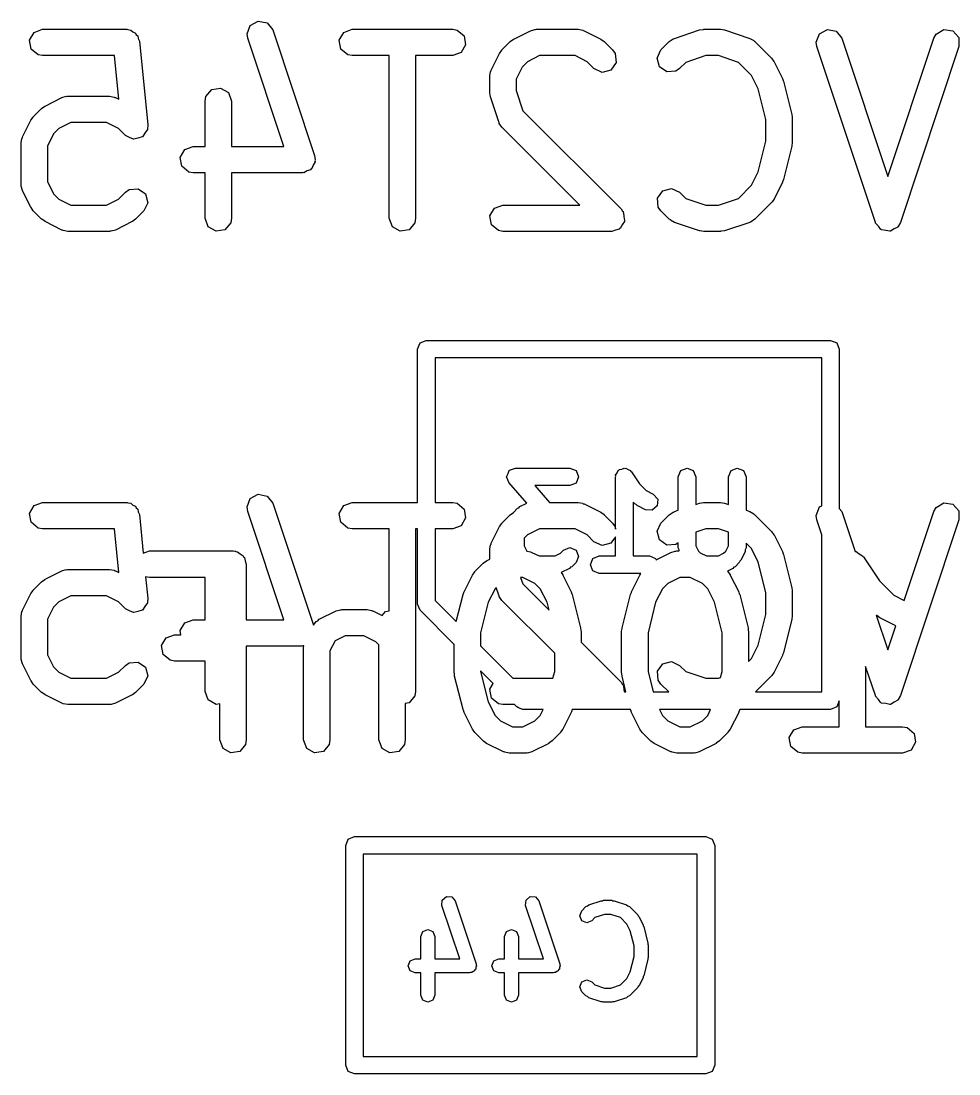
# Model space of a CAD drawing. Extents: x 0.18 to 3.03, y 0.18 to 2.17.
# Drawn here: x 0.2979 to 0.508, y 1.094 to 1.3299 of the extents above; entities that cross this region are included whole.
import ezdxf

# ---------------------------------------------------------------- set-up
doc = ezdxf.new("R2010")
doc.units = 0
doc.header["$MEASUREMENT"] = 0
doc.layers.add('BLACK', color=7, linetype='CONTINUOUS')

msp = doc.modelspace()

# ---------------------------------------------------------------- linework, layer by layer
at = {"layer": 'BLACK', "linetype": 'CONTINUOUS'}
for p, q in [((0.300868, 1.32732), (0.302766, 1.32801)), ((0.302766, 1.32801), (0.321514, 1.32801)), ((0.321514, 1.32801), (0.321668, 1.32799)), ((0.321668, 1.32799), (0.321735, 1.32801)), ((0.321735, 1.32801), (0.321846, 1.32796)), ((0.321846, 1.32796), (0.322524, 1.32784)), ((0.322524, 1.32784), (0.323004, 1.32743)), ((0.348559, 1.32702), (0.349301, 1.3289)), ((0.349301, 1.3289), (0.351077, 1.32986)), ((0.351077, 1.32986), (0.353056, 1.32945)), ((0.353056, 1.32945), (0.354311, 1.32787)), ((0.354311, 1.32787), (0.363685, 1.29975)), ((0.370235, 1.32732), (0.372133, 1.32801)), ((0.372133, 1.32801), (0.39463, 1.32801)), ((0.39463, 1.32801), (0.39564, 1.32784)), ((0.39564, 1.32784), (0.397187, 1.32654)), ((0.412057, 1.3277), (0.41304, 1.328)), ((0.41304, 1.328), (0.413212, 1.32795)), ((0.413212, 1.32795), (0.413378, 1.32801)), ((0.413378, 1.32801), (0.422751, 1.32801)), ((0.422751, 1.32801), (0.423761, 1.32784)), ((0.423761, 1.32784), (0.423897, 1.32772)), ((0.444315, 1.32599), (0.449939, 1.32786)), ((0.449939, 1.32786), (0.450812, 1.32799)), ((0.450812, 1.32799), (0.450873, 1.32801)), ((0.450873, 1.32801), (0.454622, 1.32801)), ((0.454622, 1.32801), (0.455492, 1.32786)), ((0.455492, 1.32786), (0.455556, 1.32786)), ((0.455556, 1.32786), (0.46118, 1.32599)), ((0.476785, 1.32702), (0.478561, 1.32798)), ((0.478561, 1.32798), (0.48054, 1.32758)), ((0.502928, 1.3269), (0.504649, 1.32796)), ((0.504649, 1.32796), (0.506647, 1.32766)), ((0.299858, 1.32557), (0.300868, 1.32732)), ((0.300209, 1.32359), (0.299858, 1.32557)), ((0.323004, 1.32743), (0.323576, 1.32718)), ((0.323576, 1.32718), (0.323755, 1.3268)), ((0.323755, 1.3268), (0.324071, 1.32654)), ((0.324071, 1.32654), (0.32418, 1.32592)), ((0.32418, 1.32592), (0.324452, 1.32536)), ((0.348709, 1.326), (0.348559, 1.32702)), ((0.356787, 1.30177), (0.348709, 1.326)), ((0.369225, 1.32557), (0.370235, 1.32732)), ((0.369576, 1.32359), (0.369225, 1.32557)), ((0.397187, 1.32654), (0.397538, 1.32455)), ((0.40754, 1.32528), (0.408263, 1.32578)), ((0.408263, 1.32578), (0.408308, 1.32583)), ((0.408308, 1.32583), (0.412057, 1.3277)), ((0.423897, 1.32772), (0.424072, 1.3277)), ((0.424072, 1.3277), (0.427821, 1.32583)), ((0.427821, 1.32583), (0.42853, 1.3253)), ((0.443161, 1.32528), (0.444001, 1.32586)), ((0.444001, 1.32586), (0.444177, 1.32588)), ((0.444177, 1.32588), (0.444315, 1.32599)), ((0.46118, 1.32599), (0.462082, 1.3255)), ((0.462082, 1.3255), (0.462175, 1.32535)), ((0.476043, 1.32514), (0.476785, 1.32702)), ((0.48054, 1.32758), (0.481796, 1.326)), ((0.481796, 1.326), (0.492118, 1.29503)), ((0.492118, 1.29503), (0.50244, 1.326)), ((0.50244, 1.326), (0.502928, 1.3269)), ((0.506647, 1.32766), (0.507987, 1.32615)), ((0.507987, 1.32615), (0.508042, 1.32413)), ((0.301756, 1.32229), (0.300209, 1.32359)), ((0.324452, 1.32536), (0.326327, 1.30661)), ((0.371123, 1.32229), (0.369576, 1.32359)), ((0.397538, 1.32455), (0.396528, 1.3228)), ((0.405112, 1.32263), (0.405638, 1.32334)), ((0.405638, 1.32334), (0.405665, 1.3234)), ((0.405665, 1.3234), (0.40754, 1.32528)), ((0.42853, 1.3253), (0.428589, 1.32528)), ((0.428589, 1.32528), (0.430464, 1.3234)), ((0.430464, 1.3234), (0.431052, 1.32256)), ((0.440432, 1.32157), (0.441286, 1.3234)), ((0.441286, 1.3234), (0.443161, 1.32528)), ((0.462175, 1.32535), (0.462335, 1.32528)), ((0.462335, 1.32528), (0.466084, 1.32153)), ((0.476193, 1.32413), (0.476043, 1.32514)), ((0.489316, 1.28476), (0.476193, 1.32413)), ((0.508042, 1.32413), (0.494919, 1.28476)), ((0.302766, 1.32211), (0.301756, 1.32229)), ((0.318842, 1.32211), (0.302766, 1.32211)), ((0.319819, 1.31234), (0.318842, 1.32211)), ((0.372133, 1.32211), (0.371123, 1.32229)), ((0.380429, 1.32211), (0.372133, 1.32211)), ((0.380429, 1.28569), (0.380429, 1.32211)), ((0.39463, 1.32211), (0.386334, 1.32211)), ((0.386334, 1.32211), (0.386334, 1.28569)), ((0.396528, 1.3228), (0.39463, 1.32211)), ((0.403237, 1.31888), (0.405112, 1.32263)), ((0.411377, 1.32076), (0.41018, 1.31956)), ((0.414075, 1.32211), (0.411377, 1.32076)), ((0.422054, 1.32211), (0.414075, 1.32211)), ((0.424752, 1.32076), (0.422054, 1.32211)), ((0.426288, 1.31922), (0.424752, 1.32076)), ((0.431052, 1.32256), (0.431228, 1.32055)), ((0.440955, 1.31962), (0.440432, 1.32157)), ((0.451352, 1.32211), (0.446844, 1.32061)), ((0.454143, 1.32211), (0.451352, 1.32211)), ((0.458652, 1.32061), (0.454143, 1.32211)), ((0.466084, 1.32153), (0.466591, 1.3208)), ((0.466591, 1.3208), (0.466637, 1.32076)), ((0.466637, 1.32076), (0.468512, 1.31701)), ((0.402926, 1.31756), (0.403104, 1.31857)), ((0.403104, 1.31857), (0.403217, 1.31871)), ((0.403217, 1.31871), (0.403237, 1.31888)), ((0.41018, 1.31956), (0.408831, 1.31687)), ((0.428118, 1.31837), (0.426288, 1.31922)), ((0.430069, 1.31889), (0.428118, 1.31837)), ((0.431228, 1.32055), (0.430069, 1.31889)), ((0.44261, 1.31846), (0.440955, 1.31962)), ((0.444622, 1.31864), (0.44261, 1.31846)), ((0.445462, 1.31922), (0.444622, 1.31864)), ((0.446844, 1.32061), (0.445462, 1.31922)), ((0.461569, 1.31769), (0.458652, 1.32061)), ((0.402926, 1.31381), (0.402926, 1.31756)), ((0.408831, 1.31687), (0.408831, 1.31429)), ((0.463085, 1.31466), (0.461569, 1.31769)), ((0.468512, 1.31701), (0.468657, 1.31652)), ((0.468657, 1.31652), (0.468736, 1.3164)), ((0.468736, 1.3164), (0.47061, 1.30891)), ((0.339362, 1.31295), (0.34066, 1.3145)), ((0.34066, 1.3145), (0.342649, 1.31485)), ((0.342649, 1.31485), (0.344398, 1.31384)), ((0.344398, 1.31384), (0.345089, 1.31194)), ((0.402948, 1.31375), (0.402926, 1.31381)), ((0.403077, 1.31288), (0.402948, 1.31375)), ((0.408831, 1.31429), (0.410334, 1.30978)), ((0.464793, 1.30783), (0.463085, 1.31466)), ((0.303321, 1.31083), (0.30707, 1.31271)), ((0.30707, 1.31271), (0.308053, 1.313)), ((0.308053, 1.313), (0.308225, 1.31296)), ((0.308225, 1.31296), (0.308391, 1.31302)), ((0.308391, 1.31302), (0.317764, 1.31302)), ((0.317764, 1.31302), (0.318774, 1.31284)), ((0.318774, 1.31284), (0.31891, 1.31273)), ((0.31891, 1.31273), (0.319085, 1.31271)), ((0.319085, 1.31271), (0.319819, 1.31234)), ((0.339184, 1.31194), (0.339362, 1.31295)), ((0.339184, 1.30177), (0.339184, 1.31194)), ((0.345089, 1.31194), (0.345089, 1.30177)), ((0.404952, 1.30726), (0.403077, 1.31288)), ((0.300678, 1.3084), (0.302553, 1.31028)), ((0.302553, 1.31028), (0.303276, 1.31078)), ((0.303276, 1.31078), (0.303321, 1.31083)), ((0.410334, 1.30978), (0.432338, 1.28778)), ((0.298251, 1.30389), (0.300125, 1.30764)), ((0.300125, 1.30764), (0.300651, 1.30834)), ((0.300651, 1.30834), (0.300678, 1.3084)), ((0.309088, 1.30711), (0.30639, 1.30576)), ((0.317067, 1.30711), (0.309088, 1.30711)), ((0.319765, 1.30576), (0.317067, 1.30711)), ((0.326327, 1.30661), (0.32625, 1.30559)), ((0.405062, 1.30712), (0.404952, 1.30726)), ((0.405077, 1.30694), (0.405062, 1.30712)), ((0.405665, 1.3061), (0.405077, 1.30694)), ((0.464793, 1.30293), (0.464793, 1.30783)), ((0.47061, 1.30891), (0.470652, 1.30832)), ((0.470652, 1.30832), (0.470699, 1.30819)), ((0.470699, 1.30819), (0.470699, 1.30257)), ((0.305193, 1.30457), (0.303844, 1.30187)), ((0.30639, 1.30576), (0.305193, 1.30457)), ((0.321301, 1.30423), (0.319765, 1.30576)), ((0.321318, 1.30422), (0.321301, 1.30423)), ((0.321327, 1.3042), (0.321318, 1.30422)), ((0.322233, 1.30379), (0.321327, 1.3042)), ((0.325673, 1.30474), (0.325112, 1.30392)), ((0.326241, 1.30555), (0.325673, 1.30474)), ((0.32625, 1.30559), (0.326239, 1.30557)), ((0.326239, 1.30557), (0.326241, 1.30555)), ((0.423122, 1.28864), (0.405665, 1.3061)), ((0.297939, 1.30257), (0.298117, 1.30357)), ((0.297939, 1.29319), (0.297939, 1.30257)), ((0.298117, 1.30357), (0.29823, 1.30371)), ((0.29823, 1.30371), (0.298251, 1.30389)), ((0.303844, 1.30187), (0.303844, 1.29389)), ((0.323131, 1.30337), (0.322233, 1.30379)), ((0.32315, 1.30338), (0.323131, 1.30337)), ((0.323168, 1.30337), (0.32315, 1.30338)), ((0.324123, 1.30364), (0.323168, 1.30337)), ((0.325082, 1.3039), (0.324123, 1.30364)), ((0.325094, 1.30391), (0.325082, 1.3039)), ((0.325112, 1.30392), (0.325094, 1.30391)), ((0.463085, 1.2961), (0.464793, 1.30293)), ((0.47061, 1.30185), (0.468736, 1.29435)), ((0.470699, 1.30257), (0.470596, 1.30198)), ((0.470596, 1.30198), (0.47061, 1.30185)), ((0.333604, 1.29933), (0.334614, 1.30108)), ((0.334614, 1.30108), (0.336512, 1.30177)), ((0.336512, 1.30177), (0.339184, 1.30177)), ((0.345089, 1.30177), (0.356787, 1.30177)), ((0.363685, 1.29975), (0.363836, 1.29873)), ((0.333955, 1.29734), (0.333604, 1.29933)), ((0.335502, 1.29604), (0.333955, 1.29734)), ((0.363389, 1.29761), (0.363093, 1.29686)), ((0.363792, 1.2983), (0.363389, 1.29761)), ((0.363836, 1.29873), (0.363753, 1.29853)), ((0.363753, 1.29853), (0.363792, 1.2983)), ((0.336512, 1.29586), (0.335502, 1.29604)), ((0.339184, 1.29586), (0.336512, 1.29586)), ((0.339184, 1.28569), (0.339184, 1.29586)), ((0.360884, 1.29586), (0.345089, 1.29586)), ((0.345089, 1.29586), (0.345089, 1.28569)), ((0.361096, 1.29594), (0.360884, 1.29586)), ((0.361317, 1.29589), (0.361096, 1.29594)), ((0.362025, 1.29628), (0.361317, 1.29589)), ((0.362782, 1.29655), (0.362025, 1.29628)), ((0.362895, 1.29675), (0.362782, 1.29655)), ((0.363093, 1.29686), (0.362895, 1.29675)), ((0.461569, 1.29307), (0.463085, 1.2961)), ((0.297999, 1.29303), (0.297939, 1.29319)), ((0.297958, 1.29285), (0.297999, 1.29303)), ((0.298251, 1.29187), (0.297958, 1.29285)), ((0.303844, 1.29389), (0.305193, 1.29119)), ((0.458652, 1.29015), (0.461569, 1.29307)), ((0.468512, 1.29375), (0.466637, 1.29)), ((0.468528, 1.29388), (0.468512, 1.29375)), ((0.468736, 1.29435), (0.468528, 1.29388)), ((0.300125, 1.28812), (0.298251, 1.29187)), ((0.305193, 1.29119), (0.30639, 1.28999)), ((0.319765, 1.28999), (0.321301, 1.29153)), ((0.321301, 1.29153), (0.322141, 1.29212)), ((0.322141, 1.29212), (0.324153, 1.29229)), ((0.324153, 1.29229), (0.325808, 1.29114)), ((0.325808, 1.29114), (0.32633, 1.28918)), ((0.440522, 1.29021), (0.44168, 1.29186)), ((0.440698, 1.28819), (0.440522, 1.29021)), ((0.44168, 1.29186), (0.443631, 1.29238)), ((0.443631, 1.29238), (0.445462, 1.29153)), ((0.445462, 1.29153), (0.446844, 1.29015)), ((0.446844, 1.29015), (0.451352, 1.28864)), ((0.454143, 1.28864), (0.458652, 1.29015)), ((0.300172, 1.28808), (0.300125, 1.28812)), ((0.300678, 1.28735), (0.300172, 1.28808)), ((0.30639, 1.28999), (0.309088, 1.28864)), ((0.309088, 1.28864), (0.317067, 1.28864)), ((0.317067, 1.28864), (0.319765, 1.28999)), ((0.32633, 1.28918), (0.325477, 1.28735)), ((0.402971, 1.2862), (0.403981, 1.28795)), ((0.403981, 1.28795), (0.405879, 1.28864)), ((0.405879, 1.28864), (0.423122, 1.28864)), ((0.432338, 1.28778), (0.432708, 1.28725)), ((0.441286, 1.28735), (0.440698, 1.28819)), ((0.451352, 1.28864), (0.454143, 1.28864)), ((0.466084, 1.28923), (0.462335, 1.28548)), ((0.466111, 1.28929), (0.466084, 1.28923)), ((0.466637, 1.29), (0.466111, 1.28929)), ((0.302553, 1.28548), (0.300678, 1.28735)), ((0.302611, 1.28545), (0.302553, 1.28548)), ((0.303321, 1.28493), (0.302611, 1.28545)), ((0.323602, 1.28548), (0.322879, 1.28497)), ((0.325477, 1.28735), (0.323602, 1.28548)), ((0.339875, 1.28379), (0.339184, 1.28569)), ((0.345089, 1.28569), (0.344911, 1.28468)), ((0.381119, 1.28379), (0.380429, 1.28569)), ((0.386334, 1.28569), (0.386156, 1.28468)), ((0.403321, 1.28422), (0.402971, 1.2862)), ((0.432708, 1.28725), (0.432808, 1.28717)), ((0.432808, 1.28717), (0.432821, 1.28709)), ((0.432821, 1.28709), (0.432927, 1.28694)), ((0.432927, 1.28694), (0.433004, 1.28605)), ((0.433004, 1.28605), (0.433158, 1.28518)), ((0.443161, 1.28548), (0.441286, 1.28735)), ((0.443321, 1.2854), (0.443161, 1.28548)), ((0.443413, 1.28525), (0.443321, 1.2854)), ((0.462335, 1.28548), (0.461495, 1.28489)), ((0.30707, 1.28305), (0.303321, 1.28493)), ((0.307245, 1.28303), (0.30707, 1.28305)), ((0.307381, 1.28292), (0.307245, 1.28303)), ((0.319085, 1.28305), (0.318102, 1.28276)), ((0.322835, 1.28493), (0.319085, 1.28305)), ((0.322879, 1.28497), (0.322835, 1.28493)), ((0.341624, 1.28278), (0.339875, 1.28379)), ((0.343613, 1.28313), (0.341624, 1.28278)), ((0.344911, 1.28468), (0.343613, 1.28313)), ((0.382869, 1.28278), (0.381119, 1.28379)), ((0.384858, 1.28313), (0.382869, 1.28278)), ((0.386156, 1.28468), (0.384858, 1.28313)), ((0.404869, 1.28292), (0.403321, 1.28422)), ((0.431086, 1.28304), (0.43025, 1.28274)), ((0.431944, 1.28327), (0.431086, 1.28304)), ((0.432022, 1.28338), (0.431944, 1.28327)), ((0.432148, 1.28343), (0.432022, 1.28338)), ((0.432593, 1.2842), (0.432148, 1.28343)), ((0.433103, 1.28493), (0.432593, 1.2842)), ((0.433158, 1.28518), (0.433091, 1.28506)), ((0.433091, 1.28506), (0.433103, 1.28493)), ((0.444315, 1.28477), (0.443413, 1.28525)), ((0.449939, 1.28289), (0.444315, 1.28477)), ((0.46118, 1.28477), (0.455556, 1.28289)), ((0.461319, 1.28488), (0.46118, 1.28477)), ((0.461495, 1.28489), (0.461319, 1.28488)), ((0.489369, 1.28469), (0.489316, 1.28476)), ((0.489372, 1.28461), (0.489369, 1.28469)), ((0.489992, 1.28391), (0.489372, 1.28461)), ((0.490572, 1.28318), (0.489992, 1.28391)), ((0.490655, 1.28316), (0.490572, 1.28318)), ((0.490712, 1.2831), (0.490655, 1.28316)), ((0.491636, 1.28296), (0.490712, 1.2831)), ((0.493505, 1.28329), (0.49271, 1.2828)), ((0.494327, 1.28373), (0.493505, 1.28329)), ((0.494358, 1.28381), (0.494327, 1.28373)), ((0.494431, 1.28386), (0.494358, 1.28381)), ((0.494919, 1.28476), (0.494431, 1.28386)), ((0.308391, 1.28274), (0.307381, 1.28292)), ((0.317764, 1.28274), (0.308391, 1.28274)), ((0.31793, 1.2828), (0.317764, 1.28274)), ((0.318102, 1.28276), (0.31793, 1.2828)), ((0.405879, 1.28274), (0.404869, 1.28292)), ((0.43025, 1.28274), (0.405879, 1.28274)), ((0.450003, 1.28289), (0.449939, 1.28289)), ((0.450873, 1.28274), (0.450003, 1.28289)), ((0.454622, 1.28274), (0.450873, 1.28274)), ((0.454683, 1.28276), (0.454622, 1.28274)), ((0.455556, 1.28289), (0.454683, 1.28276)), ((0.492551, 1.28277), (0.491636, 1.28296)), ((0.492626, 1.28281), (0.492551, 1.28277)), ((0.49271, 1.2828), (0.492626, 1.28281)), ((0.386756, 1.25635), (0.387332, 1.25775)), ((0.387332, 1.25775), (0.388724, 1.25832)), ((0.388724, 1.25832), (0.479276, 1.25832)), ((0.479276, 1.25832), (0.480668, 1.25775)), ((0.480668, 1.25775), (0.481244, 1.25635)), ((0.386756, 1.22202), (0.386756, 1.25635)), ((0.481244, 1.25635), (0.481244, 1.22069)), ((0.390693, 1.25439), (0.390693, 1.22202)), ((0.477307, 1.25439), (0.390693, 1.25439)), ((0.477307, 1.2213), (0.477307, 1.25439)), ((0.407034, 1.22852), (0.407299, 1.22916)), ((0.407299, 1.22916), (0.407363, 1.22919)), ((0.407363, 1.22919), (0.407394, 1.22925)), ((0.407394, 1.22925), (0.408051, 1.22947)), ((0.408051, 1.22947), (0.408691, 1.22974)), ((0.408691, 1.22974), (0.420877, 1.22974)), ((0.420877, 1.22974), (0.422269, 1.22916)), ((0.422269, 1.22916), (0.422845, 1.22777)), ((0.431451, 1.22863), (0.431671, 1.22916)), ((0.431671, 1.22916), (0.431858, 1.22924)), ((0.431858, 1.22924), (0.431971, 1.22941)), ((0.431971, 1.22941), (0.432533, 1.22952)), ((0.432533, 1.22952), (0.433063, 1.22974)), ((0.433063, 1.22974), (0.43325, 1.22966)), ((0.43325, 1.22966), (0.433449, 1.2297)), ((0.433449, 1.2297), (0.433925, 1.22938)), ((0.433925, 1.22938), (0.434454, 1.22916)), ((0.434454, 1.22916), (0.434532, 1.22897)), ((0.434532, 1.22897), (0.4347, 1.22886)), ((0.4347, 1.22886), (0.436467, 1.22621)), ((0.445155, 1.22777), (0.445731, 1.22916)), ((0.445731, 1.22916), (0.447123, 1.22974)), ((0.447123, 1.22974), (0.448515, 1.22916)), ((0.448515, 1.22916), (0.449092, 1.22777)), ((0.456403, 1.22777), (0.45698, 1.22916)), ((0.45698, 1.22916), (0.458372, 1.22974)), ((0.458372, 1.22974), (0.459764, 1.22916)), ((0.459764, 1.22916), (0.46034, 1.22777)), ((0.406722, 1.22777), (0.406749, 1.22783)), ((0.406987, 1.22713), (0.406722, 1.22777)), ((0.406726, 1.2279), (0.407034, 1.22852)), ((0.406749, 1.22783), (0.406726, 1.2279)), ((0.407209, 1.22647), (0.406987, 1.22713)), ((0.411237, 1.22187), (0.407209, 1.22647)), ((0.422269, 1.22638), (0.420877, 1.2258)), ((0.422845, 1.22777), (0.422269, 1.22638)), ((0.431094, 1.22777), (0.431172, 1.22795)), ((0.431094, 1.21608), (0.431094, 1.22777)), ((0.431132, 1.22815), (0.431451, 1.22863)), ((0.431172, 1.22795), (0.431132, 1.22815)), ((0.445155, 1.22027), (0.445155, 1.22777)), ((0.449092, 1.22777), (0.449092, 1.22158)), ((0.456403, 1.22158), (0.456403, 1.22777)), ((0.46034, 1.22777), (0.46034, 1.22027)), ((0.420877, 1.2258), (0.413029, 1.2258)), ((0.413029, 1.2258), (0.41634, 1.22202)), ((0.436467, 1.22621), (0.437978, 1.2247)), ((0.437978, 1.2247), (0.439567, 1.2239)), ((0.300868, 1.22132), (0.302766, 1.22202)), ((0.302766, 1.22202), (0.321514, 1.22202)), ((0.321514, 1.22202), (0.321668, 1.22199)), ((0.321668, 1.22199), (0.321735, 1.22201)), ((0.321735, 1.22201), (0.321846, 1.22196)), ((0.321846, 1.22196), (0.322524, 1.22184)), ((0.322524, 1.22184), (0.323004, 1.22143)), ((0.348559, 1.22102), (0.349301, 1.2229)), ((0.349301, 1.2229), (0.351077, 1.22386)), ((0.351077, 1.22386), (0.353056, 1.22345)), ((0.353056, 1.22345), (0.354311, 1.22187)), ((0.354311, 1.22187), (0.363427, 1.19453)), ((0.370235, 1.22132), (0.372133, 1.22202)), ((0.372133, 1.22202), (0.386756, 1.22202)), ((0.390693, 1.22202), (0.39463, 1.22202)), ((0.39463, 1.22202), (0.39564, 1.22184)), ((0.39564, 1.22184), (0.397187, 1.22054)), ((0.409685, 1.22109), (0.411237, 1.22187)), ((0.41634, 1.22202), (0.422751, 1.22202)), ((0.422751, 1.22202), (0.423761, 1.22184)), ((0.423761, 1.22184), (0.423897, 1.22172)), ((0.423897, 1.22172), (0.424072, 1.2217)), ((0.424072, 1.2217), (0.427821, 1.21983)), ((0.43542, 1.22169), (0.435031, 1.22208)), ((0.435031, 1.22208), (0.435031, 1.21005)), ((0.435719, 1.22156), (0.43542, 1.22169)), ((0.439567, 1.2239), (0.440554, 1.22277)), ((0.440554, 1.22277), (0.440448, 1.22126)), ((0.449092, 1.22158), (0.449939, 1.22186)), ((0.449939, 1.22186), (0.450812, 1.22199)), ((0.450812, 1.22199), (0.450873, 1.22202)), ((0.450873, 1.22202), (0.454622, 1.22202)), ((0.454622, 1.22202), (0.455492, 1.22186)), ((0.455492, 1.22186), (0.455556, 1.22186)), ((0.455556, 1.22186), (0.456403, 1.22158)), ((0.502928, 1.2209), (0.504649, 1.22196)), ((0.504649, 1.22196), (0.506647, 1.22166)), ((0.506647, 1.22166), (0.507987, 1.22015)), ((0.299858, 1.21958), (0.300868, 1.22132)), ((0.300209, 1.21759), (0.299858, 1.21958)), ((0.323004, 1.22143), (0.323576, 1.22118)), ((0.323576, 1.22118), (0.323755, 1.2208)), ((0.323755, 1.2208), (0.324071, 1.22054)), ((0.324071, 1.22054), (0.32418, 1.21992)), ((0.32418, 1.21992), (0.324452, 1.21936)), ((0.324452, 1.21936), (0.325322, 1.21066)), ((0.348709, 1.22), (0.348559, 1.22102)), ((0.356787, 1.19577), (0.348709, 1.22)), ((0.369225, 1.21958), (0.370235, 1.22132)), ((0.369576, 1.21759), (0.369225, 1.21958)), ((0.397187, 1.22054), (0.397538, 1.21855)), ((0.40754, 1.21928), (0.408223, 1.21975)), ((0.408223, 1.21975), (0.408236, 1.21979)), ((0.408236, 1.21979), (0.409173, 1.22072)), ((0.409173, 1.22072), (0.409473, 1.22085)), ((0.409473, 1.22085), (0.409685, 1.22109)), ((0.427821, 1.21983), (0.42853, 1.2193)), ((0.42853, 1.2193), (0.428589, 1.21928)), ((0.435932, 1.22132), (0.435719, 1.22156)), ((0.437806, 1.22038), (0.435932, 1.22132)), ((0.439309, 1.22028), (0.437806, 1.22038)), ((0.440448, 1.22126), (0.439309, 1.22028)), ((0.443161, 1.21928), (0.444001, 1.21986)), ((0.444001, 1.21986), (0.444177, 1.21988)), ((0.444177, 1.21988), (0.444315, 1.21999)), ((0.444315, 1.21999), (0.445155, 1.22027)), ((0.46034, 1.22027), (0.46118, 1.21999)), ((0.46118, 1.21999), (0.462082, 1.2195)), ((0.462082, 1.2195), (0.462175, 1.21935)), ((0.462175, 1.21935), (0.462335, 1.21928)), ((0.476043, 1.21914), (0.476785, 1.22102)), ((0.476785, 1.22102), (0.477307, 1.2213)), ((0.481244, 1.22069), (0.481796, 1.22)), ((0.481796, 1.22), (0.484773, 1.21106)), ((0.495798, 1.20007), (0.50244, 1.22)), ((0.50244, 1.22), (0.502928, 1.2209)), ((0.507987, 1.22015), (0.508042, 1.21813)), ((0.301756, 1.21629), (0.300209, 1.21759)), ((0.371123, 1.21629), (0.369576, 1.21759)), ((0.397538, 1.21855), (0.396528, 1.2168)), ((0.405112, 1.21663), (0.405638, 1.21734)), ((0.405638, 1.21734), (0.405665, 1.2174)), ((0.405665, 1.2174), (0.40754, 1.21928)), ((0.428589, 1.21928), (0.430464, 1.2174)), ((0.430464, 1.2174), (0.431052, 1.21656)), ((0.440432, 1.21557), (0.441286, 1.2174)), ((0.441286, 1.2174), (0.443161, 1.21928)), ((0.462335, 1.21928), (0.466084, 1.21553)), ((0.476193, 1.21813), (0.476043, 1.21914)), ((0.477307, 1.21479), (0.476193, 1.21813)), ((0.508042, 1.21813), (0.494919, 1.17876)), ((0.302766, 1.21611), (0.301756, 1.21629)), ((0.318842, 1.21611), (0.302766, 1.21611)), ((0.319819, 1.20634), (0.318842, 1.21611)), ((0.372133, 1.21611), (0.371123, 1.21629)), ((0.380429, 1.21611), (0.372133, 1.21611)), ((0.380429, 1.19779), (0.380429, 1.21611)), ((0.386756, 1.21611), (0.386334, 1.21611)), ((0.386334, 1.21611), (0.386334, 1.17969)), ((0.386756, 1.19927), (0.386756, 1.21611)), ((0.39463, 1.21611), (0.390693, 1.21611)), ((0.390693, 1.21611), (0.390693, 1.20008)), ((0.396528, 1.2168), (0.39463, 1.21611)), ((0.403237, 1.21288), (0.405112, 1.21663)), ((0.411377, 1.21476), (0.410659, 1.21404)), ((0.414075, 1.21611), (0.411377, 1.21476)), ((0.422054, 1.21611), (0.414075, 1.21611)), ((0.424752, 1.21476), (0.422054, 1.21611)), ((0.426288, 1.21322), (0.424752, 1.21476)), ((0.431052, 1.21656), (0.431094, 1.21608)), ((0.440955, 1.21362), (0.440432, 1.21557)), ((0.451352, 1.21611), (0.449092, 1.21536)), ((0.449092, 1.21536), (0.449092, 1.2123)), ((0.454143, 1.21611), (0.451352, 1.21611)), ((0.456403, 1.21536), (0.454143, 1.21611)), ((0.456403, 1.2123), (0.456403, 1.21536)), ((0.466084, 1.21553), (0.466591, 1.2148)), ((0.466591, 1.2148), (0.466637, 1.21476)), ((0.466637, 1.21476), (0.468512, 1.21101)), ((0.477307, 1.17958), (0.477307, 1.21479)), ((0.402926, 1.21156), (0.403104, 1.21257)), ((0.403104, 1.21257), (0.403217, 1.21271)), ((0.403217, 1.21271), (0.403237, 1.21288)), ((0.410659, 1.21404), (0.410659, 1.2123)), ((0.410659, 1.2123), (0.411245, 1.21112)), ((0.428118, 1.21237), (0.426288, 1.21322)), ((0.430069, 1.21289), (0.428118, 1.21237)), ((0.431094, 1.21436), (0.430069, 1.21289)), ((0.431094, 1.21005), (0.431094, 1.21436)), ((0.44261, 1.21246), (0.440955, 1.21362)), ((0.444622, 1.21264), (0.44261, 1.21246)), ((0.445155, 1.21301), (0.444622, 1.21264)), ((0.445155, 1.21183), (0.445155, 1.21301)), ((0.449092, 1.2123), (0.449679, 1.21112)), ((0.455817, 1.21112), (0.456403, 1.2123)), ((0.461569, 1.21169), (0.46034, 1.21292)), ((0.46034, 1.21292), (0.46034, 1.21183)), ((0.325322, 1.21066), (0.326698, 1.21116)), ((0.326698, 1.21116), (0.345446, 1.21116)), ((0.345446, 1.21116), (0.345829, 1.21109)), ((0.345829, 1.21109), (0.345959, 1.21111)), ((0.345959, 1.21111), (0.346072, 1.21105)), ((0.346072, 1.21105), (0.346456, 1.21098)), ((0.346456, 1.21098), (0.347043, 1.21049)), ((0.347043, 1.21049), (0.347708, 1.2101)), ((0.347708, 1.2101), (0.347799, 1.20985)), ((0.402926, 1.20931), (0.402926, 1.21156)), ((0.411245, 1.21112), (0.412073, 1.21098)), ((0.412073, 1.21098), (0.412208, 1.21087)), ((0.412208, 1.21087), (0.412383, 1.21084)), ((0.412383, 1.21084), (0.413971, 1.21005)), ((0.413971, 1.21005), (0.4176, 1.21005)), ((0.4176, 1.21005), (0.418773, 1.21064)), ((0.418773, 1.21064), (0.419485, 1.21135)), ((0.419485, 1.21135), (0.420877, 1.21193)), ((0.420877, 1.21193), (0.422269, 1.21135)), ((0.422269, 1.21135), (0.422845, 1.20996)), ((0.422845, 1.20996), (0.422269, 1.20857)), ((0.426046, 1.20947), (0.427438, 1.21005)), ((0.427438, 1.21005), (0.431094, 1.21005)), ((0.435031, 1.21005), (0.438687, 1.21005)), ((0.438687, 1.21005), (0.440079, 1.20947)), ((0.440193, 1.2092), (0.443488, 1.21084)), ((0.443488, 1.21084), (0.444471, 1.21114)), ((0.444471, 1.21114), (0.444642, 1.2111)), ((0.444642, 1.2111), (0.444808, 1.21116)), ((0.444808, 1.21116), (0.445348, 1.21116)), ((0.44533, 1.21141), (0.445155, 1.21183)), ((0.445348, 1.21116), (0.44533, 1.21141)), ((0.449679, 1.21112), (0.450035, 1.21077)), ((0.450035, 1.21077), (0.451467, 1.21005)), ((0.451467, 1.21005), (0.454158, 1.21005)), ((0.454158, 1.21005), (0.455331, 1.21064)), ((0.455331, 1.21064), (0.455817, 1.21112)), ((0.460133, 1.21095), (0.459195, 1.20908)), ((0.460165, 1.21141), (0.460133, 1.21095)), ((0.46034, 1.21183), (0.460165, 1.21141)), ((0.463085, 1.20866), (0.461569, 1.21169)), ((0.468512, 1.21101), (0.468657, 1.21052)), ((0.468657, 1.21052), (0.468736, 1.2104)), ((0.468736, 1.2104), (0.47061, 1.20291)), ((0.484773, 1.21106), (0.484838, 1.21103)), ((0.484838, 1.21103), (0.485008, 1.21104)), ((0.485008, 1.21104), (0.485698, 1.21053)), ((0.485698, 1.21053), (0.48644, 1.2101)), ((0.48644, 1.2101), (0.486498, 1.20994)), ((0.486498, 1.20994), (0.486635, 1.20984)), ((0.347799, 1.20985), (0.348003, 1.20968)), ((0.348003, 1.20968), (0.348136, 1.20892)), ((0.348136, 1.20892), (0.348399, 1.2082)), ((0.348399, 1.2082), (0.348399, 1.19577)), ((0.399601, 1.20654), (0.401476, 1.20842)), ((0.401476, 1.20842), (0.402199, 1.20892)), ((0.402199, 1.20892), (0.402243, 1.20897)), ((0.402243, 1.20897), (0.402926, 1.20931)), ((0.421331, 1.20763), (0.421032, 1.2075)), ((0.422269, 1.20857), (0.421331, 1.20763)), ((0.42547, 1.20808), (0.426046, 1.20947)), ((0.426046, 1.20669), (0.42547, 1.20808)), ((0.440079, 1.20947), (0.440193, 1.2092)), ((0.457889, 1.20763), (0.45759, 1.2075)), ((0.458826, 1.20857), (0.457889, 1.20763)), ((0.45895, 1.20886), (0.458826, 1.20857)), ((0.459195, 1.20908), (0.45895, 1.20886)), ((0.464793, 1.20183), (0.463085, 1.20866)), ((0.486635, 1.20984), (0.490223, 1.20446)), ((0.303321, 1.20483), (0.30707, 1.20671)), ((0.30707, 1.20671), (0.308053, 1.207)), ((0.308053, 1.207), (0.308225, 1.20696)), ((0.308225, 1.20696), (0.308391, 1.20702)), ((0.308391, 1.20702), (0.317764, 1.20702)), ((0.317764, 1.20702), (0.318774, 1.20684)), ((0.318774, 1.20684), (0.31891, 1.20673)), ((0.31891, 1.20673), (0.319085, 1.20671)), ((0.319085, 1.20671), (0.319819, 1.20634)), ((0.326698, 1.20525), (0.325848, 1.2054)), ((0.325848, 1.2054), (0.326327, 1.20061)), ((0.339184, 1.20525), (0.326698, 1.20525)), ((0.339184, 1.19577), (0.339184, 1.20525)), ((0.397173, 1.20203), (0.399048, 1.20577)), ((0.399048, 1.20577), (0.399574, 1.20648)), ((0.399574, 1.20648), (0.399601, 1.20654)), ((0.410366, 1.20525), (0.409845, 1.20525)), ((0.409845, 1.20525), (0.410334, 1.20378)), ((0.413063, 1.2039), (0.410366, 1.20525)), ((0.418945, 1.20632), (0.41893, 1.20632)), ((0.41893, 1.20632), (0.419281, 1.20582)), ((0.42082, 1.20726), (0.418945, 1.20632)), ((0.419281, 1.20582), (0.419328, 1.20577)), ((0.419328, 1.20577), (0.421203, 1.20203)), ((0.421032, 1.2075), (0.42082, 1.20726)), ((0.427438, 1.20611), (0.426046, 1.20669)), ((0.433063, 1.20611), (0.427438, 1.20611)), ((0.436794, 1.20611), (0.433063, 1.20611)), ((0.434668, 1.20203), (0.436543, 1.20577)), ((0.436543, 1.20577), (0.436794, 1.20611)), ((0.445505, 1.20525), (0.442808, 1.2039)), ((0.447861, 1.20525), (0.445505, 1.20525)), ((0.450558, 1.2039), (0.447861, 1.20525)), ((0.457377, 1.20726), (0.456161, 1.20665)), ((0.456161, 1.20665), (0.45627, 1.20654)), ((0.45627, 1.20654), (0.456776, 1.20582)), ((0.456776, 1.20582), (0.456823, 1.20577)), ((0.456823, 1.20577), (0.458698, 1.20203)), ((0.45759, 1.2075), (0.457377, 1.20726)), ((0.300678, 1.2024), (0.302553, 1.20428)), ((0.302553, 1.20428), (0.303276, 1.20478)), ((0.303276, 1.20478), (0.303321, 1.20483)), ((0.40438, 1.20297), (0.404116, 1.20271)), ((0.404952, 1.20126), (0.40438, 1.20297)), ((0.410334, 1.20378), (0.416219, 1.1979)), ((0.41426, 1.20271), (0.413063, 1.2039)), ((0.442808, 1.2039), (0.441611, 1.20271)), ((0.451755, 1.20271), (0.450558, 1.2039)), ((0.47061, 1.20291), (0.470652, 1.20232)), ((0.490223, 1.20446), (0.493427, 1.20126)), ((0.298251, 1.19789), (0.300125, 1.20164)), ((0.300125, 1.20164), (0.300651, 1.20234)), ((0.300651, 1.20234), (0.300678, 1.2024)), ((0.309088, 1.20111), (0.30639, 1.19976)), ((0.317067, 1.20111), (0.309088, 1.20111)), ((0.319765, 1.19976), (0.317067, 1.20111)), ((0.326327, 1.20061), (0.32625, 1.19959)), ((0.395431, 1.19535), (0.396949, 1.20142)), ((0.396949, 1.20142), (0.397157, 1.20189)), ((0.397157, 1.20189), (0.397173, 1.20203)), ((0.404116, 1.20271), (0.4026, 1.19967)), ((0.405062, 1.20112), (0.404952, 1.20126)), ((0.405077, 1.20094), (0.405062, 1.20112)), ((0.405665, 1.2001), (0.405077, 1.20094)), ((0.415776, 1.19967), (0.41426, 1.20271)), ((0.421203, 1.20203), (0.421348, 1.20154)), ((0.421348, 1.20154), (0.421426, 1.20142)), ((0.421426, 1.20142), (0.423301, 1.19392)), ((0.43257, 1.19392), (0.434445, 1.20142)), ((0.434445, 1.20142), (0.434652, 1.20189)), ((0.434652, 1.20189), (0.434668, 1.20203)), ((0.441611, 1.20271), (0.440095, 1.19967)), ((0.453271, 1.19967), (0.451755, 1.20271)), ((0.458698, 1.20203), (0.458843, 1.20154)), ((0.458843, 1.20154), (0.458922, 1.20142)), ((0.458922, 1.20142), (0.460796, 1.19392)), ((0.464793, 1.19693), (0.464793, 1.20183)), ((0.470652, 1.20232), (0.470699, 1.20219)), ((0.470699, 1.20219), (0.470699, 1.19657)), ((0.493427, 1.20126), (0.495798, 1.20007)), ((0.305193, 1.19857), (0.303844, 1.19587)), ((0.30639, 1.19976), (0.305193, 1.19857)), ((0.321301, 1.19823), (0.319765, 1.19976)), ((0.321318, 1.19822), (0.321301, 1.19823)), ((0.321327, 1.1982), (0.321318, 1.19822)), ((0.322233, 1.19779), (0.321327, 1.1982)), ((0.325673, 1.19874), (0.325112, 1.19792)), ((0.326241, 1.19955), (0.325673, 1.19874)), ((0.32625, 1.19959), (0.326239, 1.19957)), ((0.326239, 1.19957), (0.326241, 1.19955)), ((0.387332, 1.19788), (0.386756, 1.19927)), ((0.390693, 1.20008), (0.395431, 1.19535)), ((0.4026, 1.19967), (0.400892, 1.19284)), ((0.417484, 1.18828), (0.405665, 1.2001)), ((0.416219, 1.1979), (0.415776, 1.19967)), ((0.440095, 1.19967), (0.438387, 1.19284)), ((0.454979, 1.19284), (0.453271, 1.19967)), ((0.297939, 1.19657), (0.298117, 1.19758)), ((0.297939, 1.18719), (0.297939, 1.19657)), ((0.298117, 1.19758), (0.29823, 1.19771)), ((0.29823, 1.19771), (0.298251, 1.19789)), ((0.303844, 1.19587), (0.303844, 1.18789)), ((0.323131, 1.19737), (0.322233, 1.19779)), ((0.32315, 1.19738), (0.323131, 1.19737)), ((0.323168, 1.19737), (0.32315, 1.19738)), ((0.324123, 1.19764), (0.323168, 1.19737)), ((0.325082, 1.1979), (0.324123, 1.19764)), ((0.325094, 1.19791), (0.325082, 1.1979)), ((0.325112, 1.19792), (0.325094, 1.19791)), ((0.334614, 1.19508), (0.336512, 1.19577)), ((0.336512, 1.19577), (0.339184, 1.19577)), ((0.348399, 1.19577), (0.356787, 1.19577)), ((0.364444, 1.19553), (0.364748, 1.19585)), ((0.364748, 1.19585), (0.368497, 1.19772)), ((0.368497, 1.19772), (0.36948, 1.19801)), ((0.36948, 1.19801), (0.369652, 1.19797)), ((0.369652, 1.19797), (0.369818, 1.19803)), ((0.369818, 1.19803), (0.375442, 1.19803)), ((0.375442, 1.19803), (0.376452, 1.19786)), ((0.376452, 1.19786), (0.376587, 1.19774)), ((0.376587, 1.19774), (0.376763, 1.19772)), ((0.376763, 1.19772), (0.378804, 1.1967)), ((0.378804, 1.1967), (0.37959, 1.19764)), ((0.37959, 1.19764), (0.380429, 1.19779)), ((0.394986, 1.19022), (0.387332, 1.19788)), ((0.463085, 1.1901), (0.464793, 1.19693)), ((0.47061, 1.19585), (0.468736, 1.18835)), ((0.470699, 1.19657), (0.470596, 1.19598)), ((0.470596, 1.19598), (0.47061, 1.19585)), ((0.48959, 1.19674), (0.489525, 1.19681)), ((0.489525, 1.19681), (0.492118, 1.18903)), ((0.489648, 1.19672), (0.48959, 1.19674)), ((0.490357, 1.19619), (0.489648, 1.19672)), ((0.493912, 1.19441), (0.490357, 1.19619)), ((0.333604, 1.19333), (0.334614, 1.19508)), ((0.363427, 1.19453), (0.364038, 1.19535)), ((0.363427, 1.19453), (0.363427, 1.19453)), ((0.364038, 1.19535), (0.364444, 1.19553)), ((0.423301, 1.19392), (0.423342, 1.19333)), ((0.432482, 1.19321), (0.432584, 1.19379)), ((0.432584, 1.19379), (0.43257, 1.19392)), ((0.460796, 1.19392), (0.460838, 1.19333)), ((0.492118, 1.18903), (0.493912, 1.19441)), ((0.329415, 1.18997), (0.330424, 1.19172)), ((0.330424, 1.19172), (0.332322, 1.19241)), ((0.332322, 1.19241), (0.333766, 1.19241)), ((0.333766, 1.19241), (0.333604, 1.19333)), ((0.368269, 1.19101), (0.367146, 1.18876)), ((0.370515, 1.19213), (0.368269, 1.19101)), ((0.374745, 1.19213), (0.370515, 1.19213)), ((0.377442, 1.19078), (0.374745, 1.19213)), ((0.400892, 1.19284), (0.400892, 1.18988)), ((0.423342, 1.19333), (0.423389, 1.19321)), ((0.423389, 1.19321), (0.423389, 1.19073)), ((0.432482, 1.18383), (0.432482, 1.19321)), ((0.438387, 1.19284), (0.438387, 1.1842)), ((0.454979, 1.1842), (0.454979, 1.19284)), ((0.460838, 1.19333), (0.460884, 1.19321)), ((0.460884, 1.19321), (0.460884, 1.18638)), ((0.329765, 1.18798), (0.329415, 1.18997)), ((0.360884, 1.18986), (0.348399, 1.18986)), ((0.348399, 1.18986), (0.348399, 1.16883)), ((0.361096, 1.18994), (0.360884, 1.18986)), ((0.361317, 1.18989), (0.361096, 1.18994)), ((0.361241, 1.18946), (0.361318, 1.1899)), ((0.361241, 1.16883), (0.361241, 1.18946)), ((0.361318, 1.1899), (0.361317, 1.18989)), ((0.367146, 1.18876), (0.367146, 1.16883)), ((0.378114, 1.19011), (0.377442, 1.19078)), ((0.378114, 1.16883), (0.378114, 1.19011)), ((0.394986, 1.18383), (0.394986, 1.19022)), ((0.400892, 1.18988), (0.408131, 1.18264)), ((0.423389, 1.19073), (0.432338, 1.18178)), ((0.461569, 1.18707), (0.463085, 1.1901)), ((0.297999, 1.18703), (0.297939, 1.18719)), ((0.297958, 1.18685), (0.297999, 1.18703)), ((0.298251, 1.18587), (0.297958, 1.18685)), ((0.303844, 1.18789), (0.305193, 1.18519)), ((0.322141, 1.18612), (0.324153, 1.18629)), ((0.324153, 1.18629), (0.325808, 1.18514)), ((0.331313, 1.18668), (0.329765, 1.18798)), ((0.332322, 1.1865), (0.331313, 1.18668)), ((0.339184, 1.1865), (0.332322, 1.1865)), ((0.339184, 1.17969), (0.339184, 1.1865)), ((0.417484, 1.1842), (0.417484, 1.18828)), ((0.44168, 1.18586), (0.443631, 1.18638)), ((0.443631, 1.18638), (0.445462, 1.18553)), ((0.460884, 1.18638), (0.461569, 1.18707)), ((0.468512, 1.18775), (0.466637, 1.184)), ((0.468528, 1.18788), (0.468512, 1.18775)), ((0.468736, 1.18835), (0.468528, 1.18788)), ((0.300125, 1.18212), (0.298251, 1.18587)), ((0.305193, 1.18519), (0.30639, 1.18399)), ((0.30639, 1.18399), (0.309088, 1.18264)), ((0.317067, 1.18264), (0.319765, 1.18399)), ((0.319765, 1.18399), (0.321301, 1.18553)), ((0.321301, 1.18553), (0.322141, 1.18612)), ((0.325808, 1.18514), (0.32633, 1.18318)), ((0.403715, 1.18149), (0.400892, 1.18432)), ((0.400892, 1.18432), (0.400892, 1.1842)), ((0.400892, 1.1842), (0.4026, 1.17736)), ((0.417096, 1.18264), (0.417484, 1.1842)), ((0.438387, 1.1842), (0.439541, 1.17958)), ((0.440522, 1.18421), (0.44168, 1.18586)), ((0.440698, 1.18219), (0.440522, 1.18421)), ((0.445462, 1.18553), (0.446844, 1.18415)), ((0.446844, 1.18415), (0.451352, 1.18264)), ((0.454632, 1.18281), (0.454979, 1.1842)), ((0.466637, 1.184), (0.466111, 1.18329)), ((0.489316, 1.17876), (0.487131, 1.18531)), ((0.487131, 1.18531), (0.487131, 1.17179)), ((0.300172, 1.18208), (0.300125, 1.18212)), ((0.300678, 1.18135), (0.300172, 1.18208)), ((0.309088, 1.18264), (0.317067, 1.18264)), ((0.32633, 1.18318), (0.325477, 1.18135)), ((0.395033, 1.1837), (0.394986, 1.18383)), ((0.395075, 1.18312), (0.395033, 1.1837)), ((0.396949, 1.17562), (0.395075, 1.18312)), ((0.408131, 1.18264), (0.417096, 1.18264)), ((0.432338, 1.18178), (0.432708, 1.18125)), ((0.432528, 1.1837), (0.432482, 1.18383)), ((0.43257, 1.18312), (0.432528, 1.1837)), ((0.433453, 1.17958), (0.43257, 1.18312)), ((0.441286, 1.18135), (0.440698, 1.18219)), ((0.451352, 1.18264), (0.454143, 1.18264)), ((0.454143, 1.18264), (0.454632, 1.18281)), ((0.466084, 1.18323), (0.462438, 1.17958)), ((0.466111, 1.18329), (0.466084, 1.18323)), ((0.302553, 1.17948), (0.300678, 1.18135)), ((0.302611, 1.17945), (0.302553, 1.17948)), ((0.303321, 1.17893), (0.302611, 1.17945)), ((0.323602, 1.17948), (0.322879, 1.17897)), ((0.325477, 1.18135), (0.323602, 1.17948)), ((0.339875, 1.17779), (0.339184, 1.17969)), ((0.386334, 1.17969), (0.386156, 1.17868)), ((0.402971, 1.1802), (0.403715, 1.18149)), ((0.403321, 1.17822), (0.402971, 1.1802)), ((0.432708, 1.18125), (0.432808, 1.18117)), ((0.432808, 1.18117), (0.432821, 1.18109)), ((0.432821, 1.18109), (0.432927, 1.18094)), ((0.432927, 1.18094), (0.433004, 1.18005)), ((0.433004, 1.18005), (0.433087, 1.17958)), ((0.433087, 1.17958), (0.433453, 1.17958)), ((0.439541, 1.17958), (0.443057, 1.17958)), ((0.443057, 1.17958), (0.441286, 1.18135)), ((0.462438, 1.17958), (0.477307, 1.17958)), ((0.30707, 1.17705), (0.303321, 1.17893)), ((0.307245, 1.17703), (0.30707, 1.17705)), ((0.307381, 1.17692), (0.307245, 1.17703)), ((0.308391, 1.17674), (0.307381, 1.17692)), ((0.319085, 1.17705), (0.318102, 1.17676)), ((0.322835, 1.17893), (0.319085, 1.17705)), ((0.322879, 1.17897), (0.322835, 1.17893)), ((0.341624, 1.17678), (0.339875, 1.17779)), ((0.342493, 1.17694), (0.341624, 1.17678)), ((0.342493, 1.16883), (0.342493, 1.17694)), ((0.384858, 1.17714), (0.384019, 1.17699)), ((0.384019, 1.17699), (0.384019, 1.16883)), ((0.386156, 1.17868), (0.384858, 1.17714)), ((0.4026, 1.17736), (0.404116, 1.17433)), ((0.404869, 1.17692), (0.403321, 1.17822)), ((0.405879, 1.17674), (0.404869, 1.17692)), ((0.481226, 1.17757), (0.480668, 1.17622)), ((0.481226, 1.17179), (0.481226, 1.17757)), ((0.489369, 1.17869), (0.489316, 1.17876)), ((0.489372, 1.17861), (0.489369, 1.17869)), ((0.489992, 1.17791), (0.489372, 1.17861)), ((0.490572, 1.17718), (0.489992, 1.17791)), ((0.490655, 1.17716), (0.490572, 1.17718)), ((0.490712, 1.1771), (0.490655, 1.17716)), ((0.491636, 1.17696), (0.490712, 1.1771)), ((0.492551, 1.17677), (0.491636, 1.17696)), ((0.493505, 1.17729), (0.49271, 1.1768)), ((0.494327, 1.17773), (0.493505, 1.17729)), ((0.494358, 1.17781), (0.494327, 1.17773)), ((0.494431, 1.17786), (0.494358, 1.17781)), ((0.494919, 1.17876), (0.494431, 1.17786)), ((0.317764, 1.17674), (0.308391, 1.17674)), ((0.31793, 1.1768), (0.317764, 1.17674)), ((0.318102, 1.17676), (0.31793, 1.1768)), ((0.397028, 1.1755), (0.396949, 1.17562)), ((0.397173, 1.17501), (0.397028, 1.1755)), ((0.399048, 1.17126), (0.397173, 1.17501)), ((0.408469, 1.17674), (0.405879, 1.17674)), ((0.408986, 1.17622), (0.408469, 1.17674)), ((0.409394, 1.17605), (0.408986, 1.17622)), ((0.410378, 1.17565), (0.409394, 1.17605)), ((0.414917, 1.17565), (0.410378, 1.17565)), ((0.41426, 1.17433), (0.414917, 1.17565)), ((0.421203, 1.17501), (0.419328, 1.17126)), ((0.421219, 1.17515), (0.421203, 1.17501)), ((0.421426, 1.17562), (0.421219, 1.17515)), ((0.421433, 1.17565), (0.421426, 1.17562)), ((0.434438, 1.17565), (0.421433, 1.17565)), ((0.434445, 1.17562), (0.434438, 1.17565)), ((0.434523, 1.1755), (0.434445, 1.17562)), ((0.434668, 1.17501), (0.434523, 1.1755)), ((0.436543, 1.17126), (0.434668, 1.17501)), ((0.440954, 1.17565), (0.441611, 1.17433)), ((0.452412, 1.17565), (0.440954, 1.17565)), ((0.451755, 1.17433), (0.452412, 1.17565)), ((0.458698, 1.17501), (0.456823, 1.17126)), ((0.458714, 1.17515), (0.458698, 1.17501)), ((0.458922, 1.17562), (0.458714, 1.17515)), ((0.458929, 1.17565), (0.458922, 1.17562)), ((0.479276, 1.17565), (0.458929, 1.17565)), ((0.480668, 1.17622), (0.479276, 1.17565)), ((0.492626, 1.17681), (0.492551, 1.17677)), ((0.49271, 1.1768), (0.492626, 1.17681)), ((0.404116, 1.17433), (0.405313, 1.17314)), ((0.405313, 1.17314), (0.40801, 1.17179)), ((0.410366, 1.17179), (0.413063, 1.17314)), ((0.413063, 1.17314), (0.41426, 1.17433)), ((0.441611, 1.17433), (0.442808, 1.17314)), ((0.442808, 1.17314), (0.445505, 1.17179)), ((0.447861, 1.17179), (0.450558, 1.17314)), ((0.450558, 1.17314), (0.451755, 1.17433)), ((0.399095, 1.17122), (0.399048, 1.17126)), ((0.399601, 1.1705), (0.399095, 1.17122)), ((0.401476, 1.16862), (0.399601, 1.1705)), ((0.40801, 1.17179), (0.410366, 1.17179)), ((0.418775, 1.1705), (0.4169, 1.16862)), ((0.418802, 1.17055), (0.418775, 1.1705)), ((0.419328, 1.17126), (0.418802, 1.17055)), ((0.43659, 1.17122), (0.436543, 1.17126)), ((0.437096, 1.1705), (0.43659, 1.17122)), ((0.438971, 1.16862), (0.437096, 1.1705)), ((0.445505, 1.17179), (0.447861, 1.17179)), ((0.45627, 1.1705), (0.454395, 1.16862)), ((0.456297, 1.17055), (0.45627, 1.1705)), ((0.456823, 1.17126), (0.456297, 1.17055)), ((0.470022, 1.16935), (0.471032, 1.1711)), ((0.471032, 1.1711), (0.47293, 1.17179)), ((0.47293, 1.17179), (0.481226, 1.17179)), ((0.487131, 1.17179), (0.495427, 1.17179)), ((0.495427, 1.17179), (0.496437, 1.17161)), ((0.496437, 1.17161), (0.497984, 1.17031)), ((0.497984, 1.17031), (0.498335, 1.16832)), ((0.343184, 1.16694), (0.342493, 1.16883)), ((0.34822, 1.16782), (0.346922, 1.16628)), ((0.348399, 1.16883), (0.34822, 1.16782)), ((0.361932, 1.16694), (0.361241, 1.16883)), ((0.366968, 1.16782), (0.36567, 1.16628)), ((0.367146, 1.16883), (0.366968, 1.16782)), ((0.378804, 1.16694), (0.378114, 1.16883)), ((0.383841, 1.16782), (0.382543, 1.16628)), ((0.384019, 1.16883), (0.383841, 1.16782)), ((0.401534, 1.16859), (0.401476, 1.16862)), ((0.402243, 1.16807), (0.401534, 1.16859)), ((0.405993, 1.16619), (0.402243, 1.16807)), ((0.416133, 1.16807), (0.412383, 1.16619)), ((0.416177, 1.16811), (0.416133, 1.16807)), ((0.4169, 1.16862), (0.416177, 1.16811)), ((0.439029, 1.16859), (0.438971, 1.16862)), ((0.439738, 1.16807), (0.439029, 1.16859)), ((0.443488, 1.16619), (0.439738, 1.16807)), ((0.453628, 1.16807), (0.449878, 1.16619)), ((0.453672, 1.16811), (0.453628, 1.16807)), ((0.454395, 1.16862), (0.453672, 1.16811)), ((0.470373, 1.16736), (0.470022, 1.16935)), ((0.498335, 1.16832), (0.497325, 1.16657)), ((0.344933, 1.16593), (0.343184, 1.16694)), ((0.346922, 1.16628), (0.344933, 1.16593)), ((0.363681, 1.16593), (0.361932, 1.16694)), ((0.36567, 1.16628), (0.363681, 1.16593)), ((0.380554, 1.16593), (0.378804, 1.16694)), ((0.382543, 1.16628), (0.380554, 1.16593)), ((0.406168, 1.16617), (0.405993, 1.16619)), ((0.406303, 1.16606), (0.406168, 1.16617)), ((0.407313, 1.16588), (0.406303, 1.16606)), ((0.411063, 1.16588), (0.407313, 1.16588)), ((0.411228, 1.16594), (0.411063, 1.16588)), ((0.4114, 1.1659), (0.411228, 1.16594)), ((0.412383, 1.16619), (0.4114, 1.1659)), ((0.443663, 1.16617), (0.443488, 1.16619)), ((0.443798, 1.16606), (0.443663, 1.16617)), ((0.444808, 1.16588), (0.443798, 1.16606)), ((0.448558, 1.16588), (0.444808, 1.16588)), ((0.448724, 1.16594), (0.448558, 1.16588)), ((0.448895, 1.1659), (0.448724, 1.16594)), ((0.449878, 1.16619), (0.448895, 1.1659)), ((0.47192, 1.16606), (0.470373, 1.16736)), ((0.47293, 1.16588), (0.47192, 1.16606)), ((0.495427, 1.16588), (0.47293, 1.16588)), ((0.497325, 1.16657), (0.495427, 1.16588)), ((0.370661, 1.1452), (0.371238, 1.1466)), ((0.371238, 1.1466), (0.37263, 1.14717)), ((0.37263, 1.14717), (0.45137, 1.14717)), ((0.45137, 1.14717), (0.452762, 1.1466)), ((0.452762, 1.1466), (0.453339, 1.1452)), ((0.370661, 1.09599), (0.370661, 1.1452)), ((0.453339, 1.1452), (0.453339, 1.09599)), ((0.374598, 1.14324), (0.374598, 1.09796)), ((0.449402, 1.14324), (0.374598, 1.14324)), ((0.449402, 1.09796), (0.449402, 1.14324)), ((0.392227, 1.13178), (0.392312, 1.13298)), ((0.392312, 1.13298), (0.393223, 1.13377)), ((0.393223, 1.13377), (0.394425, 1.13369)), ((0.394425, 1.13369), (0.395215, 1.13278)), ((0.395215, 1.13278), (0.399902, 1.11872)), ((0.410975, 1.13178), (0.41106, 1.13298)), ((0.41106, 1.13298), (0.411971, 1.13377)), ((0.411971, 1.13377), (0.413173, 1.13369)), ((0.413173, 1.13369), (0.413963, 1.13278)), ((0.413963, 1.13278), (0.41865, 1.11872)), ((0.425094, 1.1319), (0.427906, 1.13283)), ((0.427906, 1.13283), (0.428165, 1.13282)), ((0.428165, 1.13282), (0.428404, 1.13292)), ((0.428404, 1.13292), (0.430279, 1.13292)), ((0.430279, 1.13292), (0.430518, 1.13282)), ((0.430518, 1.13282), (0.430777, 1.13283)), ((0.430777, 1.13283), (0.433589, 1.1319)), ((0.396223, 1.11979), (0.392227, 1.13178)), ((0.414971, 1.11979), (0.410975, 1.13178)), ((0.42308, 1.12947), (0.423541, 1.13058)), ((0.423541, 1.13058), (0.424478, 1.13152)), ((0.424478, 1.13152), (0.424817, 1.13166)), ((0.424817, 1.13166), (0.425094, 1.1319)), ((0.42866, 1.12977), (0.426443, 1.12903)), ((0.430023, 1.12977), (0.42866, 1.12977)), ((0.43224, 1.12903), (0.430023, 1.12977)), ((0.433589, 1.1319), (0.433866, 1.13166)), ((0.433866, 1.13166), (0.434205, 1.13152)), ((0.434205, 1.13152), (0.436079, 1.12964)), ((0.423541, 1.12835), (0.42308, 1.12947)), ((0.424655, 1.12789), (0.423541, 1.12835)), ((0.425768, 1.12835), (0.424655, 1.12789)), ((0.426443, 1.12903), (0.425768, 1.12835)), ((0.433672, 1.1276), (0.43224, 1.12903)), ((0.434417, 1.1261), (0.433672, 1.1276)), ((0.436079, 1.12964), (0.436179, 1.1294)), ((0.436179, 1.1294), (0.436374, 1.12923)), ((0.436374, 1.12923), (0.437312, 1.12736)), ((0.437312, 1.12736), (0.437324, 1.12718)), ((0.387459, 1.12478), (0.387921, 1.12589)), ((0.387921, 1.12589), (0.389034, 1.12635)), ((0.389034, 1.12635), (0.390148, 1.12589)), ((0.390148, 1.12589), (0.390609, 1.12478)), ((0.406207, 1.12478), (0.406668, 1.12589)), ((0.406668, 1.12589), (0.407782, 1.12635)), ((0.407782, 1.12635), (0.408895, 1.12589)), ((0.408895, 1.12589), (0.409357, 1.12478)), ((0.435266, 1.12271), (0.434417, 1.1261)), ((0.437324, 1.12718), (0.437431, 1.12704)), ((0.437431, 1.12704), (0.438368, 1.12329)), ((0.387459, 1.11979), (0.387459, 1.12478)), ((0.390609, 1.12478), (0.390609, 1.11979)), ((0.406207, 1.11979), (0.406207, 1.12478)), ((0.409357, 1.12478), (0.409357, 1.11979)), ((0.435266, 1.12029), (0.435266, 1.12271)), ((0.438368, 1.12329), (0.438339, 1.12309)), ((0.438339, 1.12309), (0.438415, 1.1229)), ((0.438415, 1.1229), (0.438415, 1.12009)), ((0.434417, 1.11689), (0.435266, 1.12029)), ((0.384647, 1.11822), (0.385108, 1.11933)), ((0.385108, 1.1171), (0.384647, 1.11822)), ((0.385108, 1.11933), (0.386222, 1.11979)), ((0.386222, 1.11979), (0.387459, 1.11979)), ((0.390609, 1.11979), (0.396223, 1.11979)), ((0.399983, 1.11822), (0.399842, 1.11788)), ((0.399902, 1.11872), (0.399884, 1.11846)), ((0.399884, 1.11846), (0.399983, 1.11822)), ((0.403395, 1.11822), (0.403856, 1.11933)), ((0.403856, 1.1171), (0.403395, 1.11822)), ((0.403856, 1.11933), (0.40497, 1.11979)), ((0.40497, 1.11979), (0.406207, 1.11979)), ((0.409357, 1.11979), (0.414971, 1.11979)), ((0.41873, 1.11822), (0.41859, 1.11788)), ((0.41865, 1.11872), (0.418631, 1.11846)), ((0.418631, 1.11846), (0.41873, 1.11822)), ((0.438368, 1.11971), (0.437431, 1.11596)), ((0.438415, 1.12009), (0.438339, 1.11991)), ((0.438339, 1.11991), (0.438368, 1.11971)), ((0.386222, 1.11664), (0.385108, 1.1171)), ((0.387459, 1.11664), (0.386222, 1.11664)), ((0.387459, 1.11166), (0.387459, 1.11664)), ((0.398408, 1.11664), (0.390609, 1.11664)), ((0.390609, 1.11664), (0.390609, 1.11166)), ((0.398647, 1.11674), (0.398408, 1.11664)), ((0.398906, 1.11672), (0.398647, 1.11674)), ((0.399183, 1.11696), (0.398906, 1.11672)), ((0.399521, 1.1171), (0.399183, 1.11696)), ((0.399621, 1.11734), (0.399521, 1.1171)), ((0.399816, 1.11751), (0.399621, 1.11734)), ((0.399842, 1.11788), (0.399816, 1.11751)), ((0.40497, 1.11664), (0.403856, 1.1171)), ((0.406207, 1.11664), (0.40497, 1.11664)), ((0.406207, 1.11166), (0.406207, 1.11664)), ((0.417156, 1.11664), (0.409357, 1.11664)), ((0.409357, 1.11664), (0.409357, 1.11166)), ((0.417395, 1.11674), (0.417156, 1.11664)), ((0.417654, 1.11672), (0.417395, 1.11674)), ((0.417931, 1.11696), (0.417654, 1.11672)), ((0.418269, 1.1171), (0.417931, 1.11696)), ((0.418368, 1.11734), (0.418269, 1.1171)), ((0.418564, 1.11751), (0.418368, 1.11734)), ((0.41859, 1.11788), (0.418564, 1.11751)), ((0.433672, 1.1154), (0.434417, 1.11689)), ((0.437312, 1.11564), (0.436374, 1.11376)), ((0.437324, 1.11582), (0.437312, 1.11564)), ((0.437431, 1.11596), (0.437324, 1.11582)), ((0.42308, 1.11353), (0.423541, 1.11464)), ((0.423541, 1.11242), (0.42308, 1.11353)), ((0.423541, 1.11464), (0.424655, 1.11511)), ((0.424655, 1.11511), (0.425768, 1.11464)), ((0.425768, 1.11464), (0.426443, 1.11397)), ((0.426443, 1.11397), (0.42866, 1.11323)), ((0.42866, 1.11323), (0.430023, 1.11323)), ((0.430023, 1.11323), (0.43224, 1.11397)), ((0.43224, 1.11397), (0.433672, 1.1154)), ((0.436079, 1.11335), (0.434205, 1.11148)), ((0.436179, 1.11359), (0.436079, 1.11335)), ((0.436374, 1.11376), (0.436179, 1.11359)), ((0.387921, 1.11054), (0.387459, 1.11166)), ((0.390609, 1.11166), (0.390148, 1.11054)), ((0.406668, 1.11054), (0.406207, 1.11166)), ((0.409357, 1.11166), (0.408895, 1.11054)), ((0.424478, 1.11148), (0.423541, 1.11242)), ((0.424817, 1.11134), (0.424478, 1.11148)), ((0.425094, 1.1111), (0.424817, 1.11134)), ((0.427906, 1.11016), (0.425094, 1.1111)), ((0.433589, 1.1111), (0.430777, 1.11016)), ((0.433866, 1.11134), (0.433589, 1.1111)), ((0.434205, 1.11148), (0.433866, 1.11134)), ((0.389034, 1.11008), (0.387921, 1.11054)), ((0.390148, 1.11054), (0.389034, 1.11008)), ((0.407782, 1.11008), (0.406668, 1.11054)), ((0.408895, 1.11054), (0.407782, 1.11008)), ((0.428165, 1.11018), (0.427906, 1.11016)), ((0.428404, 1.11008), (0.428165, 1.11018)), ((0.430279, 1.11008), (0.428404, 1.11008)), ((0.430518, 1.11018), (0.430279, 1.11008)), ((0.430777, 1.11016), (0.430518, 1.11018)), ((0.374598, 1.09796), (0.449402, 1.09796)), ((0.371238, 1.0946), (0.370661, 1.09599)), ((0.37263, 1.09402), (0.371238, 1.0946)), ((0.452762, 1.0946), (0.45137, 1.09402)), ((0.453339, 1.09599), (0.452762, 1.0946)), ((0.45137, 1.09402), (0.37263, 1.09402))]:
    msp.add_line(p, q, dxfattribs=at)

doc.saveas('drawing.dxf')
